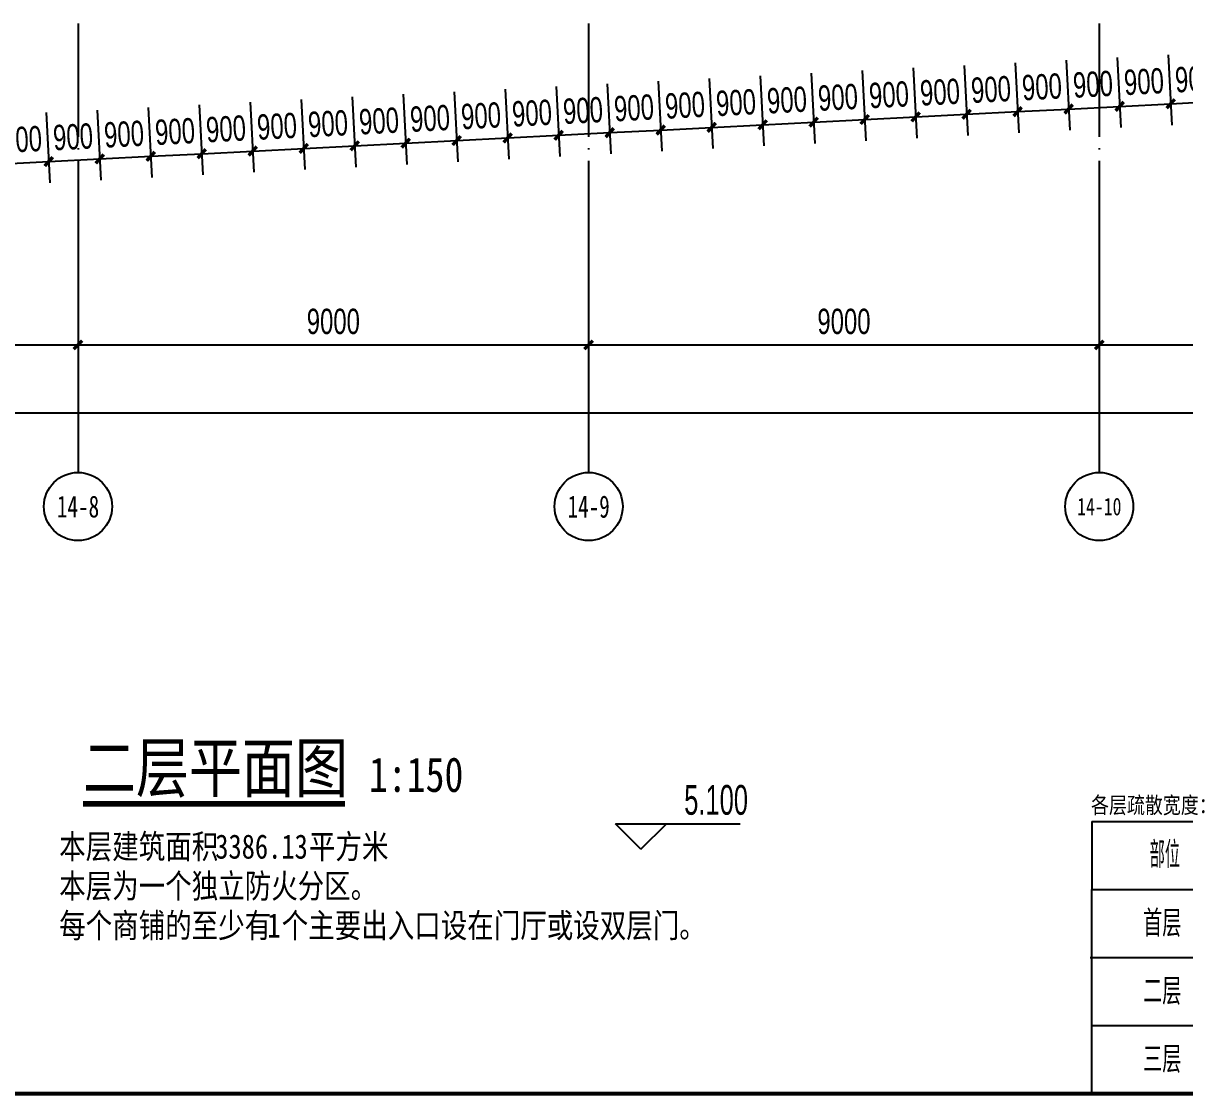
# Model space of a CAD drawing. Extents: x -409435 to 356702, y -107829 to 330904.
# Drawn here: x 58435 to 78907, y 65063 to 83978 of the extents above; entities that cross this region are included whole.
import ezdxf
from ezdxf.enums import TextEntityAlignment as Align
from ezdxf.xclip import XClip

# ---------------------------------------------------------------- set-up
doc = ezdxf.new("R2010")
doc.units = 0
doc.header["$LTSCALE"] = 1000
doc.header["$MEASUREMENT"] = 0
doc.header["$XCLIPFRAME"] = 0
doc.linetypes.add('104-14# 核心筒$0$DOTE', pattern=[2.42, 2, -0.2, 0.02, -0.2])
for name, color, linetype in [('01-标注_尺寸', 124, 'Continuous'), ('03-表格_185', 185, 'Continuous'), ('03-表格_紫', 197, 'Continuous'), ('03-表格_黄', 2, 'Continuous'), ('104-14# 核心筒$0$01-标注_轴线坐标', 132, 'Continuous'), ('104-14# 核心筒$0$A_AXIS-轴线', 36, '104-14# 核心筒$0$DOTE'), ('104-14# 核心筒$0$AXIS_TEXT', 7, 'Continuous'), ('A-0-图名图例', 2, 'Continuous'), ('AXIS_TEXT', 7, 'Continuous'), ('X-104 14#平面$0$01-标注_标高', 200, 'Continuous'), ('X-104 14#平面$0$02-TEXT_标注', 130, 'Continuous'), ('X-104 14#平面$0$DIM_SYMB', 3, 'Continuous'), ('建-标注-文本', 254, 'Continuous')]:
    doc.layers.add(name, color=color, linetype=linetype)
doc.styles.add('104-14# 核心筒$0$_TCH_AXIS', font='STXIHEI_0.TTF', dxfattribs={"width": 0.8})
doc.styles.add('104-14# 核心筒$0$_TCH_DIM_T3', font='ros.shx', dxfattribs={"width": 0.705882, "bigfont": 'jd.shx'})
doc.styles.add('_TCH_DIM_T3', font='ros.shx', dxfattribs={"width": 0.705882, "bigfont": 'jd.shx'})
doc.styles.add('COMPLEX', font='COMPLEX')
doc.styles.add('HT_HWXH', font='STXIHEI_0.TTF', dxfattribs={"width": 0.8})
doc.styles.get("Standard").update_dxf_attribs({"font": 'GBENOR', "bigfont": 'GBCBIG'})
doc.styles.add('X-104 14#平面$0$_TCH_DIM', font='ros.shx', dxfattribs={"width": 0.8, "bigfont": 'jd.shx'})
doc.styles.add('X-104 14#平面$0$Standard', font='STXIHEI_0.TTF', dxfattribs={"width": 0.8})
doc.dimstyles.new('104-14# 核心筒$0$_TCH_ARCH&&150', dxfattribs={"dimtxt": 446.25, "dimasz": 150, "dimexe": 375, "dimexo": 450, "dimgap": 189.375, "dimtad": 1, "dimdec": 0, "dimzin": 0, "dimdsep": 46, "dimtxsty": '104-14# 核心筒$0$_TCH_DIM_T3', "dimblk": '104-14# 核心筒$0$_ArchTick', "dimcen": 0.09, "dimclrt": 7, "dimazin": 2, "dimtfac": 1, "dimtdec": 0, "dimtix": 1, "dimtmove": 2, "dimatfit": 3, "dimfxl": 0, "dimtolj": 1, "dimtzin": 0, "dimarcsym": 0})
doc.dimstyles.new('_TCH_ARCH&&150', dxfattribs={"dimtxt": 446.25, "dimasz": 150, "dimexe": 375, "dimexo": 450, "dimgap": 189.375, "dimtad": 1, "dimdec": 0, "dimzin": 0, "dimdsep": 46, "dimtxsty": '_TCH_DIM_T3', "dimblk": 'ARCHTICK', "dimcen": 0.09, "dimclrt": 7, "dimazin": 2, "dimtfac": 1, "dimtdec": 0, "dimtix": 1, "dimtmove": 2, "dimatfit": 3, "dimfxl": 0, "dimtolj": 1, "dimtzin": 0, "dimarcsym": 0})

# ---------------------------------------------------------------- blocks, each defined once
blk = doc.blocks.new('图框-A1+1-4')
at = {"const_width": 0.5}
blk.add_lwpolyline([(976, 584), (25, 584), (25, 10), (976, 10)], close=True, dxfattribs=at)
blk = doc.blocks.new('104-14# 核心筒$0$_ArchTick')
at = {"color": 0, "linetype": 'ByBlock', "const_width": 0.4}
blk.add_lwpolyline([(-0.5, -0.5), (0.5, 0.5)], dxfattribs=at)
blk = doc.blocks.new('*D2705')
at = {"layer": '104-14# 核心筒$0$01-标注_轴线坐标', "color": 0, "lineweight": -2, "transparency": 16777216}
for p, q in [((-6010, 80105), (-6010, 76730)), ((120742, 80105), (120742, 76730)), ((-6010, 77105), (120742, 77105))]:
    blk.add_line(p, q, dxfattribs=at)
at = {"layer": 'Defpoints', "color": 0, "transparency": 16777216}
for p in [(-6010, 80555), (120742, 80555), (120742, 77105)]:
    blk.add_point(p, dxfattribs=at)
at = {"layer": '104-14# 核心筒$0$01-标注_轴线坐标', "color": 0, "lineweight": -2, "transparency": 16777216, "xscale": 150, "yscale": 150, "zscale": 150, "rotation": 180}
blk.add_blockref('104-14# 核心筒$0$_ArchTick', (-6010, 77105), dxfattribs=at)
at = {"layer": '104-14# 核心筒$0$01-标注_轴线坐标', "color": 0, "lineweight": -2, "transparency": 16777216, "xscale": 150, "yscale": 150, "zscale": 150}
blk.add_blockref('104-14# 核心筒$0$_ArchTick', (120742, 77105), dxfattribs=at)
at = {"layer": '104-14# 核心筒$0$01-标注_轴线坐标', "color": 7, "transparency": 16777216, "insert": (57366, 77517), "char_height": 446.2, "attachment_point": 5, "style": '104-14# 核心筒$0$_TCH_DIM_T3'}
blk.add_mtext('\\A1;126752', dxfattribs=at)
blk = doc.blocks.new('*D2713')
at = {"layer": '104-14# 核心筒$0$01-标注_轴线坐标', "color": 0, "lineweight": -2, "transparency": 16777216}
for p, q in [((50400, 80105), (50400, 77930)), ((59400, 80105), (59400, 77930)), ((50400, 78305), (59400, 78305))]:
    blk.add_line(p, q, dxfattribs=at)
at = {"layer": 'Defpoints', "color": 0, "transparency": 16777216}
for p in [(50400, 80555), (59400, 80555), (59400, 78305)]:
    blk.add_point(p, dxfattribs=at)
at = {"layer": '104-14# 核心筒$0$01-标注_轴线坐标', "color": 0, "lineweight": -2, "transparency": 16777216, "xscale": 150, "yscale": 150, "zscale": 150, "rotation": 180}
blk.add_blockref('104-14# 核心筒$0$_ArchTick', (50400, 78305), dxfattribs=at)
at = {"layer": '104-14# 核心筒$0$01-标注_轴线坐标', "color": 0, "lineweight": -2, "transparency": 16777216, "xscale": 150, "yscale": 150, "zscale": 150}
blk.add_blockref('104-14# 核心筒$0$_ArchTick', (59400, 78305), dxfattribs=at)
at = {"layer": '104-14# 核心筒$0$01-标注_轴线坐标', "color": 7, "transparency": 16777216, "insert": (54900, 78717), "char_height": 446.2, "attachment_point": 5, "style": '104-14# 核心筒$0$_TCH_DIM_T3'}
blk.add_mtext('\\A1;9000', dxfattribs=at)
blk = doc.blocks.new('*D2714')
at = {"layer": '104-14# 核心筒$0$01-标注_轴线坐标', "color": 0, "lineweight": -2, "transparency": 16777216}
for p, q in [((59400, 80105), (59400, 77930)), ((68400, 80105), (68400, 77930)), ((59400, 78305), (68400, 78305))]:
    blk.add_line(p, q, dxfattribs=at)
at = {"layer": 'Defpoints', "color": 0, "transparency": 16777216}
for p in [(59400, 80555), (68400, 80555), (68400, 78305)]:
    blk.add_point(p, dxfattribs=at)
at = {"layer": '104-14# 核心筒$0$01-标注_轴线坐标', "color": 0, "lineweight": -2, "transparency": 16777216, "xscale": 150, "yscale": 150, "zscale": 150, "rotation": 180}
blk.add_blockref('104-14# 核心筒$0$_ArchTick', (59400, 78305), dxfattribs=at)
at = {"layer": '104-14# 核心筒$0$01-标注_轴线坐标', "color": 0, "lineweight": -2, "transparency": 16777216, "xscale": 150, "yscale": 150, "zscale": 150}
blk.add_blockref('104-14# 核心筒$0$_ArchTick', (68400, 78305), dxfattribs=at)
at = {"layer": '104-14# 核心筒$0$01-标注_轴线坐标', "color": 7, "transparency": 16777216, "insert": (63900, 78717), "char_height": 446.2, "attachment_point": 5, "style": '104-14# 核心筒$0$_TCH_DIM_T3'}
blk.add_mtext('\\A1;9000', dxfattribs=at)
blk = doc.blocks.new('*D2715')
at = {"layer": '104-14# 核心筒$0$01-标注_轴线坐标', "color": 0, "lineweight": -2, "transparency": 16777216}
for p, q in [((68400, 80105), (68400, 77930)), ((77400, 80105), (77400, 77930)), ((68400, 78305), (77400, 78305))]:
    blk.add_line(p, q, dxfattribs=at)
at = {"layer": 'Defpoints', "color": 0, "transparency": 16777216}
for p in [(68400, 80555), (77400, 80555), (77400, 78305)]:
    blk.add_point(p, dxfattribs=at)
at = {"layer": '104-14# 核心筒$0$01-标注_轴线坐标', "color": 0, "lineweight": -2, "transparency": 16777216, "xscale": 150, "yscale": 150, "zscale": 150, "rotation": 180}
blk.add_blockref('104-14# 核心筒$0$_ArchTick', (68400, 78305), dxfattribs=at)
at = {"layer": '104-14# 核心筒$0$01-标注_轴线坐标', "color": 0, "lineweight": -2, "transparency": 16777216, "xscale": 150, "yscale": 150, "zscale": 150}
blk.add_blockref('104-14# 核心筒$0$_ArchTick', (77400, 78305), dxfattribs=at)
at = {"layer": '104-14# 核心筒$0$01-标注_轴线坐标', "color": 7, "transparency": 16777216, "insert": (72900, 78717), "char_height": 446.2, "attachment_point": 5, "style": '104-14# 核心筒$0$_TCH_DIM_T3'}
blk.add_mtext('\\A1;9000', dxfattribs=at)
blk = doc.blocks.new('*D2716')
at = {"layer": '104-14# 核心筒$0$01-标注_轴线坐标', "color": 0, "lineweight": -2, "transparency": 16777216}
for p, q in [((77400, 80105), (77400, 77930)), ((86400, 80105), (86400, 77930)), ((77400, 78305), (86400, 78305))]:
    blk.add_line(p, q, dxfattribs=at)
at = {"layer": 'Defpoints', "color": 0, "transparency": 16777216}
for p in [(77400, 80555), (86400, 80555), (86400, 78305)]:
    blk.add_point(p, dxfattribs=at)
at = {"layer": '104-14# 核心筒$0$01-标注_轴线坐标', "color": 0, "lineweight": -2, "transparency": 16777216, "xscale": 150, "yscale": 150, "zscale": 150, "rotation": 180}
blk.add_blockref('104-14# 核心筒$0$_ArchTick', (77400, 78305), dxfattribs=at)
at = {"layer": '104-14# 核心筒$0$01-标注_轴线坐标', "color": 0, "lineweight": -2, "transparency": 16777216, "xscale": 150, "yscale": 150, "zscale": 150}
blk.add_blockref('104-14# 核心筒$0$_ArchTick', (86400, 78305), dxfattribs=at)
at = {"layer": '104-14# 核心筒$0$01-标注_轴线坐标', "color": 7, "transparency": 16777216, "insert": (81900, 78717), "char_height": 446.2, "attachment_point": 5, "style": '104-14# 核心筒$0$_TCH_DIM_T3'}
blk.add_mtext('\\A1;9000', dxfattribs=at)
blk = doc.blocks.new('_AXISO')
blk.add_circle((0, 0), 0.5)
at = {"layer": 'AXIS_TEXT', "style": 'COMPLEX', "width": 1.041667}
blk.add_attdef('A', text='', height=0.56, dxfattribs=at).set_placement((-0.25, -0.28), (0.25, -0.28), align=Align.FIT)
blk = doc.blocks.new('cccc')
at = {"layer": '03-表格_紫'}
for p, q in [((-25600, 0), (-25600, 3599)), ((-23100, 3599), (-23100, 1)), ((-19100, 3599), (-19100, 0)), ((-15600, 3599), (-15600, 1)), ((-11600, 3599), (-11600, 0)), ((-7600, 3599), (-7600, 0)), ((0, 0), (0, 3599)), ((-25624, 2400), (-7600, 2400)), ((-25613, 1200), (-7600, 1200)), ((-25600, 0), (0, 0))]:
    blk.add_line(p, q, dxfattribs=at)
at = {"layer": '03-表格_黄'}
for p, q in [((-25600, 4800), (0, 4800)), ((-25600, 4800), (-25600, 3600)), ((-23100, 3599), (-23100, 4800)), ((-19100, 3599), (-19100, 4800)), ((-15600, 3599), (-15600, 4800)), ((-11600, 3599), (-11600, 4800)), ((-7600, 3599), (-7600, 4800)), ((0, 4800), (0, 3599)), ((-25600, 3599), (0, 3599))]:
    blk.add_line(p, q, dxfattribs=at)
at = {"layer": '03-表格_185', "color": 7, "char_height": 467.4, "width": 5487.3, "attachment_point": 5}
for s, insert in [('首层', (-24357, 2999)), ('二层', (-24357, 1801)), ('三层', (-24357, 601))]:
    blk.add_mtext(s, dxfattribs=dict(at, insert=insert))
at = {"layer": '03-表格_185', "color": 30}
for s, insert, char_height, width, attachment_point in [('3801', (-20985, 2999), 467.4, 4378.52, 5), ('1901', (-17633, 2999), 467.4, 4378.52, 5), ('14.26', (-13566, 2999), 467.4, 4378.52, 5), ('34.2', (-9805, 2999), 467.4, 4378.52, 5), ('商业按0.5人/{\\fSTXihei|b0|i0|c129|p2;㎡}(建筑面积)核算疏散人数，疏散宽度按0.75m/百人确定。', (-7339, 1800), 467.36, 7379.08, 4), ('3386', (-20985, 1800), 467.4, 4378.52, 5), ('1693', (-17633, 1799), 467.4, 4378.52, 5), ('12.71', (-13566, 1799), 467.4, 4378.52, 5), ('13.6', (-9805, 1799), 467.4, 4378.52, 5), ('2401', (-20985, 600), 467.4, 4378.52, 5), ('1201', (-17633, 599), 467.4, 4378.52, 5), ('9.01', (-13566, 599), 467.4, 4378.52, 5), ('9.70', (-9805, 599), 467.4, 4378.52, 5)]:
    blk.add_mtext(s, dxfattribs=dict(at, insert=insert, char_height=char_height, width=width, attachment_point=attachment_point))
at = {"layer": '03-表格_黄', "width": 0.8}
for s, height, p in [('部位', 467.4, (-24310, 3981)), ('营业厅面积(m )', 467.4, (-20995, 3981)), ('2', 320, (-19807, 4141)), ('疏散人数(个)', 467.4, (-17357, 3981)), ('所需疏散宽度(m)', 467.4, (-13582, 3982)), (' 设计疏散宽度(m)', 467.4, (-9650, 3982)), ('备注', 467.4, (-4307, 3981))]:
    blk.add_text(s, height=height, dxfattribs=at).set_placement(p, align=Align.CENTER)
at = {"layer": 'A-0-图名图例', "style": 'HT_HWXH', "width": 0.8}
blk.add_text('各层疏散宽度：', height=290.1, dxfattribs=at).set_placement((-25612, 4944))
blk = doc.blocks.new('_ArchTick')
at = {"color": 0, "linetype": 'ByBlock', "const_width": 0.4}
blk.add_lwpolyline([(-0.5, -0.5), (0.5, 0.5)], dxfattribs=at)
blk = doc.blocks.new('*D659')
at = {"layer": '01-标注_尺寸', "color": 0, "lineweight": -2, "transparency": 16777216}
for p, q in [((57941, 82354), (58004, 81117)), ((58839, 82401), (58903, 81164)), ((57985, 81492), (58884, 81538))]:
    blk.add_line(p, q, dxfattribs=at)
at = {"layer": 'Defpoints', "color": 0, "transparency": 16777216}
for p in [(57917, 82804), (58816, 82850), (58884, 81538)]:
    blk.add_point(p, dxfattribs=at)
at = {"layer": '01-标注_尺寸', "color": 0, "lineweight": -2, "transparency": 16777216, "xscale": 150, "yscale": 150, "zscale": 150}
for p, rotation in [((57985, 81492), 182.9518973650846), ((58884, 81538), 2.95189736508464)]:
    blk.add_blockref('_ArchTick', p, dxfattribs=dict(at, rotation=rotation))
at = {"layer": '01-标注_尺寸', "color": 7, "transparency": 16777216, "insert": (58413, 81927), "char_height": 446.2, "attachment_point": 5, "rotation": 2.9519, "style": '_TCH_DIM_T3'}
blk.add_mtext('\\A1;900', dxfattribs=at)
blk = doc.blocks.new('*D660')
at = {"layer": '01-标注_尺寸', "color": 0, "lineweight": -2, "transparency": 16777216}
for p, q in [((58839, 82401), (58903, 81164)), ((59738, 82447), (59802, 81210)), ((58884, 81538), (59783, 81585))]:
    blk.add_line(p, q, dxfattribs=at)
at = {"layer": 'Defpoints', "color": 0, "transparency": 16777216}
for p in [(58816, 82850), (59715, 82896), (59783, 81585)]:
    blk.add_point(p, dxfattribs=at)
at = {"layer": '01-标注_尺寸', "color": 0, "lineweight": -2, "transparency": 16777216, "xscale": 150, "yscale": 150, "zscale": 150}
for p, rotation in [((59783, 81585), 2.951897365084017), ((58884, 81538), 182.951897365084)]:
    blk.add_blockref('_ArchTick', p, dxfattribs=dict(at, rotation=rotation))
at = {"layer": '01-标注_尺寸', "color": 7, "transparency": 16777216, "insert": (59312, 81973), "char_height": 446.2, "attachment_point": 5, "rotation": 2.9519, "style": '_TCH_DIM_T3'}
blk.add_mtext('\\A1;900', dxfattribs=at)
blk = doc.blocks.new('*D661')
at = {"layer": '01-标注_尺寸', "color": 0, "lineweight": -2, "transparency": 16777216}
for p, q in [((59738, 82447), (59802, 81210)), ((60637, 82493), (60701, 81257)), ((59783, 81585), (60682, 81631))]:
    blk.add_line(p, q, dxfattribs=at)
at = {"layer": 'Defpoints', "color": 0, "transparency": 16777216}
for p in [(60614, 82943), (59715, 82896), (60682, 81631)]:
    blk.add_point(p, dxfattribs=at)
at = {"layer": '01-标注_尺寸', "color": 0, "lineweight": -2, "transparency": 16777216, "xscale": 150, "yscale": 150, "zscale": 150}
for p, rotation in [((59783, 81585), 182.9518973650842), ((60682, 81631), 2.951897365084182)]:
    blk.add_blockref('_ArchTick', p, dxfattribs=dict(at, rotation=rotation))
at = {"layer": '01-标注_尺寸', "color": 7, "transparency": 16777216, "insert": (60211, 82020), "char_height": 446.2, "attachment_point": 5, "rotation": 2.9519, "style": '_TCH_DIM_T3'}
blk.add_mtext('\\A1;900', dxfattribs=at)
blk = doc.blocks.new('*D662')
at = {"layer": '01-标注_尺寸', "color": 0, "lineweight": -2, "transparency": 16777216}
for p, q in [((61536, 82540), (61600, 81303)), ((60637, 82493), (60701, 81257)), ((60682, 81631), (61580, 81677))]:
    blk.add_line(p, q, dxfattribs=at)
at = {"layer": 'Defpoints', "color": 0, "transparency": 16777216}
for p in [(60614, 82943), (61513, 82989), (61580, 81677)]:
    blk.add_point(p, dxfattribs=at)
at = {"layer": '01-标注_尺寸', "color": 0, "lineweight": -2, "transparency": 16777216, "xscale": 150, "yscale": 150, "zscale": 150}
for p, rotation in [((60682, 81631), 182.9518973650844), ((61580, 81677), 2.95189736508436)]:
    blk.add_blockref('_ArchTick', p, dxfattribs=dict(at, rotation=rotation))
at = {"layer": '01-标注_尺寸', "color": 7, "transparency": 16777216, "insert": (61110, 82066), "char_height": 446.2, "attachment_point": 5, "rotation": 2.9519, "style": '_TCH_DIM_T3'}
blk.add_mtext('\\A1;900', dxfattribs=at)
blk = doc.blocks.new('*D663')
at = {"layer": '01-标注_尺寸', "color": 0, "lineweight": -2, "transparency": 16777216}
for p, q in [((61536, 82540), (61600, 81303)), ((62435, 82586), (62498, 81349)), ((61580, 81677), (62479, 81724))]:
    blk.add_line(p, q, dxfattribs=at)
at = {"layer": 'Defpoints', "color": 0, "transparency": 16777216}
for p in [(61513, 82989), (62411, 83035), (62479, 81724)]:
    blk.add_point(p, dxfattribs=at)
at = {"layer": '01-标注_尺寸', "color": 0, "lineweight": -2, "transparency": 16777216, "xscale": 150, "yscale": 150, "zscale": 150}
for p, rotation in [((61580, 81677), 182.9518973650845), ((62479, 81724), 2.951897365084564)]:
    blk.add_blockref('_ArchTick', p, dxfattribs=dict(at, rotation=rotation))
at = {"layer": '01-标注_尺寸', "color": 7, "transparency": 16777216, "insert": (62008, 82113), "char_height": 446.2, "attachment_point": 5, "rotation": 2.9519, "style": '_TCH_DIM_T3'}
blk.add_mtext('\\A1;900', dxfattribs=at)
blk = doc.blocks.new('*D664')
at = {"layer": '01-标注_尺寸', "color": 0, "lineweight": -2, "transparency": 16777216}
for p, q in [((62435, 82586), (62498, 81349)), ((63333, 82632), (63397, 81396)), ((62479, 81724), (63378, 81770))]:
    blk.add_line(p, q, dxfattribs=at)
at = {"layer": 'Defpoints', "color": 0, "transparency": 16777216}
for p in [(62411, 83035), (63310, 83082), (63378, 81770)]:
    blk.add_point(p, dxfattribs=at)
at = {"layer": '01-标注_尺寸', "color": 0, "lineweight": -2, "transparency": 16777216, "xscale": 150, "yscale": 150, "zscale": 150}
for p, rotation in [((62479, 81724), 182.9518973650842), ((63378, 81770), 2.951897365084182)]:
    blk.add_blockref('_ArchTick', p, dxfattribs=dict(at, rotation=rotation))
at = {"layer": '01-标注_尺寸', "color": 7, "transparency": 16777216, "insert": (62907, 82159), "char_height": 446.2, "attachment_point": 5, "rotation": 2.9519, "style": '_TCH_DIM_T3'}
blk.add_mtext('\\A1;900', dxfattribs=at)
blk = doc.blocks.new('*D665')
at = {"layer": '01-标注_尺寸', "color": 0, "lineweight": -2, "transparency": 16777216}
for p, q in [((63333, 82632), (63397, 81396)), ((64232, 82679), (64296, 81442)), ((63378, 81770), (64277, 81816))]:
    blk.add_line(p, q, dxfattribs=at)
at = {"layer": 'Defpoints', "color": 0, "transparency": 16777216}
for p in [(64209, 83128), (63310, 83082), (64277, 81816)]:
    blk.add_point(p, dxfattribs=at)
at = {"layer": '01-标注_尺寸', "color": 0, "lineweight": -2, "transparency": 16777216, "xscale": 150, "yscale": 150, "zscale": 150}
for p, rotation in [((64277, 81816), 2.951897365083966), ((63378, 81770), 182.951897365084)]:
    blk.add_blockref('_ArchTick', p, dxfattribs=dict(at, rotation=rotation))
at = {"layer": '01-标注_尺寸', "color": 7, "transparency": 16777216, "insert": (63806, 82205), "char_height": 446.2, "attachment_point": 5, "rotation": 2.9519, "style": '_TCH_DIM_T3'}
blk.add_mtext('\\A1;900', dxfattribs=at)
blk = doc.blocks.new('*D666')
at = {"layer": '01-标注_尺寸', "color": 0, "lineweight": -2, "transparency": 16777216}
for p, q in [((65131, 82725), (65195, 81488)), ((64232, 82679), (64296, 81442)), ((64277, 81816), (65176, 81863))]:
    blk.add_line(p, q, dxfattribs=at)
at = {"layer": 'Defpoints', "color": 0, "transparency": 16777216}
for p in [(64209, 83128), (65108, 83175), (65176, 81863)]:
    blk.add_point(p, dxfattribs=at)
at = {"layer": '01-标注_尺寸', "color": 0, "lineweight": -2, "transparency": 16777216, "xscale": 150, "yscale": 150, "zscale": 150}
for p, rotation in [((64277, 81816), 182.9518973650844), ((65176, 81863), 2.951897365084373)]:
    blk.add_blockref('_ArchTick', p, dxfattribs=dict(at, rotation=rotation))
at = {"layer": '01-标注_尺寸', "color": 7, "transparency": 16777216, "insert": (64705, 82252), "char_height": 446.2, "attachment_point": 5, "rotation": 2.9519, "style": '_TCH_DIM_T3'}
blk.add_mtext('\\A1;900', dxfattribs=at)
blk = doc.blocks.new('*D667')
at = {"layer": '01-标注_尺寸', "color": 0, "lineweight": -2, "transparency": 16777216}
for p, q in [((65131, 82725), (65195, 81488)), ((66030, 82771), (66094, 81535)), ((65176, 81863), (66074, 81909))]:
    blk.add_line(p, q, dxfattribs=at)
at = {"layer": 'Defpoints', "color": 0, "transparency": 16777216}
for p in [(65108, 83175), (66007, 83221), (66074, 81909)]:
    blk.add_point(p, dxfattribs=at)
at = {"layer": '01-标注_尺寸', "color": 0, "lineweight": -2, "transparency": 16777216, "xscale": 150, "yscale": 150, "zscale": 150}
for p, rotation in [((65176, 81863), 182.9518973650848), ((66074, 81909), 2.951897365084831)]:
    blk.add_blockref('_ArchTick', p, dxfattribs=dict(at, rotation=rotation))
at = {"layer": '01-标注_尺寸', "color": 7, "transparency": 16777216, "insert": (65604, 82298), "char_height": 446.2, "attachment_point": 5, "rotation": 2.9519, "style": '_TCH_DIM_T3'}
blk.add_mtext('\\A1;900', dxfattribs=at)
blk = doc.blocks.new('*D668')
at = {"layer": '01-标注_尺寸', "color": 0, "lineweight": -2, "transparency": 16777216}
for p, q in [((66030, 82771), (66094, 81535)), ((66929, 82818), (66992, 81581)), ((66074, 81909), (66973, 81955))]:
    blk.add_line(p, q, dxfattribs=at)
at = {"layer": 'Defpoints', "color": 0, "transparency": 16777216}
for p in [(66007, 83221), (66906, 83267), (66973, 81955)]:
    blk.add_point(p, dxfattribs=at)
at = {"layer": '01-标注_尺寸', "color": 0, "lineweight": -2, "transparency": 16777216, "xscale": 150, "yscale": 150, "zscale": 150}
for p, rotation in [((66074, 81909), 182.9518973650836), ((66973, 81955), 2.951897365083647)]:
    blk.add_blockref('_ArchTick', p, dxfattribs=dict(at, rotation=rotation))
at = {"layer": '01-标注_尺寸', "color": 7, "transparency": 16777216, "insert": (66503, 82344), "char_height": 446.2, "attachment_point": 5, "rotation": 2.9519, "style": '_TCH_DIM_T3'}
blk.add_mtext('\\A1;900', dxfattribs=at)
blk = doc.blocks.new('*D669')
at = {"layer": '01-标注_尺寸', "color": 0, "lineweight": -2, "transparency": 16777216}
for p, q in [((66929, 82818), (66992, 81581)), ((67828, 82864), (67891, 81627)), ((66973, 81955), (67872, 82002))]:
    blk.add_line(p, q, dxfattribs=at)
at = {"layer": 'Defpoints', "color": 0, "transparency": 16777216}
for p in [(66906, 83267), (67804, 83314), (67872, 82002)]:
    blk.add_point(p, dxfattribs=at)
at = {"layer": '01-标注_尺寸', "color": 0, "lineweight": -2, "transparency": 16777216, "xscale": 150, "yscale": 150, "zscale": 150}
for p, rotation in [((67872, 82002), 2.951897365084678), ((66973, 81955), 182.9518973650847)]:
    blk.add_blockref('_ArchTick', p, dxfattribs=dict(at, rotation=rotation))
at = {"layer": '01-标注_尺寸', "color": 7, "transparency": 16777216, "insert": (67401, 82391), "char_height": 446.2, "attachment_point": 5, "rotation": 2.9519, "style": '_TCH_DIM_T3'}
blk.add_mtext('\\A1;900', dxfattribs=at)
blk = doc.blocks.new('*D670')
at = {"layer": '01-标注_尺寸', "color": 0, "lineweight": -2, "transparency": 16777216}
for p, q in [((67828, 82864), (67891, 81627)), ((68726, 82911), (68790, 81674)), ((67872, 82002), (68771, 82048))]:
    blk.add_line(p, q, dxfattribs=at)
at = {"layer": 'Defpoints', "color": 0, "transparency": 16777216}
for p in [(68703, 83360), (67804, 83314), (68771, 82048)]:
    blk.add_point(p, dxfattribs=at)
at = {"layer": '01-标注_尺寸', "color": 0, "lineweight": -2, "transparency": 16777216, "xscale": 150, "yscale": 150, "zscale": 150}
for p, rotation in [((67872, 82002), 182.9518973650842), ((68771, 82048), 2.951897365084284)]:
    blk.add_blockref('_ArchTick', p, dxfattribs=dict(at, rotation=rotation))
at = {"layer": '01-标注_尺寸', "color": 7, "transparency": 16777216, "insert": (68300, 82437), "char_height": 446.2, "attachment_point": 5, "rotation": 2.9519, "style": '_TCH_DIM_T3'}
blk.add_mtext('\\A1;900', dxfattribs=at)
blk = doc.blocks.new('*D671')
at = {"layer": '01-标注_尺寸', "color": 0, "lineweight": -2, "transparency": 16777216}
for p, q in [((69625, 82957), (69689, 81720)), ((68726, 82911), (68790, 81674)), ((68771, 82048), (69670, 82095))]:
    blk.add_line(p, q, dxfattribs=at)
at = {"layer": 'Defpoints', "color": 0, "transparency": 16777216}
for p in [(68703, 83360), (69602, 83406), (69670, 82095)]:
    blk.add_point(p, dxfattribs=at)
at = {"layer": '01-标注_尺寸', "color": 0, "lineweight": -2, "transparency": 16777216, "xscale": 150, "yscale": 150, "zscale": 150}
for p, rotation in [((68771, 82048), 182.9518973650842), ((69670, 82095), 2.951897365084284)]:
    blk.add_blockref('_ArchTick', p, dxfattribs=dict(at, rotation=rotation))
at = {"layer": '01-标注_尺寸', "color": 7, "transparency": 16777216, "insert": (69199, 82483), "char_height": 446.2, "attachment_point": 5, "rotation": 2.9519, "style": '_TCH_DIM_T3'}
blk.add_mtext('\\A1;900', dxfattribs=at)
blk = doc.blocks.new('*D672')
at = {"layer": '01-标注_尺寸', "color": 0, "lineweight": -2, "transparency": 16777216}
for p, q in [((69625, 82957), (69689, 81720)), ((70524, 83003), (70588, 81766)), ((69670, 82095), (70568, 82141))]:
    blk.add_line(p, q, dxfattribs=at)
at = {"layer": 'Defpoints', "color": 0, "transparency": 16777216}
for p in [(69602, 83406), (70501, 83453), (70568, 82141)]:
    blk.add_point(p, dxfattribs=at)
at = {"layer": '01-标注_尺寸', "color": 0, "lineweight": -2, "transparency": 16777216, "xscale": 150, "yscale": 150, "zscale": 150}
for p, rotation in [((69670, 82095), 182.9518973650849), ((70568, 82141), 2.951897365084869)]:
    blk.add_blockref('_ArchTick', p, dxfattribs=dict(at, rotation=rotation))
at = {"layer": '01-标注_尺寸', "color": 7, "transparency": 16777216, "insert": (70098, 82530), "char_height": 446.2, "attachment_point": 5, "rotation": 2.9519, "style": '_TCH_DIM_T3'}
blk.add_mtext('\\A1;900', dxfattribs=at)
blk = doc.blocks.new('*D673')
at = {"layer": '01-标注_尺寸', "color": 0, "lineweight": -2, "transparency": 16777216}
for p, q in [((70524, 83003), (70588, 81766)), ((71423, 83050), (71487, 81813)), ((70568, 82141), (71467, 82187))]:
    blk.add_line(p, q, dxfattribs=at)
at = {"layer": 'Defpoints', "color": 0, "transparency": 16777216}
for p in [(70501, 83453), (71400, 83499), (71467, 82187)]:
    blk.add_point(p, dxfattribs=at)
at = {"layer": '01-标注_尺寸', "color": 0, "lineweight": -2, "transparency": 16777216, "xscale": 150, "yscale": 150, "zscale": 150}
for p, rotation in [((70568, 82141), 182.9518973650841), ((71467, 82187), 2.951897365084157)]:
    blk.add_blockref('_ArchTick', p, dxfattribs=dict(at, rotation=rotation))
at = {"layer": '01-标注_尺寸', "color": 7, "transparency": 16777216, "insert": (70997, 82576), "char_height": 446.2, "attachment_point": 5, "rotation": 2.9519, "style": '_TCH_DIM_T3'}
blk.add_mtext('\\A1;900', dxfattribs=at)
blk = doc.blocks.new('*D674')
at = {"layer": '01-标注_尺寸', "color": 0, "lineweight": -2, "transparency": 16777216}
for p, q in [((71423, 83050), (71487, 81813)), ((72322, 83096), (72385, 81859)), ((71467, 82187), (72366, 82234))]:
    blk.add_line(p, q, dxfattribs=at)
at = {"layer": 'Defpoints', "color": 0, "transparency": 16777216}
for p in [(72298, 83545), (71400, 83499), (72366, 82234)]:
    blk.add_point(p, dxfattribs=at)
at = {"layer": '01-标注_尺寸', "color": 0, "lineweight": -2, "transparency": 16777216, "xscale": 150, "yscale": 150, "zscale": 150}
for p, rotation in [((72366, 82234), 2.9518973650838), ((71467, 82187), 182.9518973650838)]:
    blk.add_blockref('_ArchTick', p, dxfattribs=dict(at, rotation=rotation))
at = {"layer": '01-标注_尺寸', "color": 7, "transparency": 16777216, "insert": (71895, 82622), "char_height": 446.2, "attachment_point": 5, "rotation": 2.9519, "style": '_TCH_DIM_T3'}
blk.add_mtext('\\A1;900', dxfattribs=at)
blk = doc.blocks.new('*D675')
at = {"layer": '01-标注_尺寸', "color": 0, "lineweight": -2, "transparency": 16777216}
for p, q in [((73220, 83142), (73284, 81905)), ((72322, 83096), (72385, 81859)), ((72366, 82234), (73265, 82280))]:
    blk.add_line(p, q, dxfattribs=at)
at = {"layer": 'Defpoints', "color": 0, "transparency": 16777216}
for p in [(72298, 83545), (73197, 83592), (73265, 82280)]:
    blk.add_point(p, dxfattribs=at)
at = {"layer": '01-标注_尺寸', "color": 0, "lineweight": -2, "transparency": 16777216, "xscale": 150, "yscale": 150, "zscale": 150}
for p, rotation in [((72366, 82234), 182.9518973650845), ((73265, 82280), 2.951897365084514)]:
    blk.add_blockref('_ArchTick', p, dxfattribs=dict(at, rotation=rotation))
at = {"layer": '01-标注_尺寸', "color": 7, "transparency": 16777216, "insert": (72794, 82669), "char_height": 446.2, "attachment_point": 5, "rotation": 2.9519, "style": '_TCH_DIM_T3'}
blk.add_mtext('\\A1;900', dxfattribs=at)
blk = doc.blocks.new('*D676')
at = {"layer": '01-标注_尺寸', "color": 0, "lineweight": -2, "transparency": 16777216}
for p, q in [((73220, 83142), (73284, 81905)), ((74119, 83189), (74183, 81952)), ((73265, 82280), (74164, 82326))]:
    blk.add_line(p, q, dxfattribs=at)
at = {"layer": 'Defpoints', "color": 0, "transparency": 16777216}
for p in [(73197, 83592), (74096, 83638), (74164, 82326)]:
    blk.add_point(p, dxfattribs=at)
at = {"layer": '01-标注_尺寸', "color": 0, "lineweight": -2, "transparency": 16777216, "xscale": 150, "yscale": 150, "zscale": 150}
for p, rotation in [((73265, 82280), 182.9518973650839), ((74164, 82326), 2.951897365083902)]:
    blk.add_blockref('_ArchTick', p, dxfattribs=dict(at, rotation=rotation))
at = {"layer": '01-标注_尺寸', "color": 7, "transparency": 16777216, "insert": (73693, 82715), "char_height": 446.2, "attachment_point": 5, "rotation": 2.9519, "style": '_TCH_DIM_T3'}
blk.add_mtext('\\A1;900', dxfattribs=at)
blk = doc.blocks.new('*D677')
at = {"layer": '01-标注_尺寸', "color": 0, "lineweight": -2, "transparency": 16777216}
for p, q in [((74119, 83189), (74183, 81952)), ((75018, 83235), (75082, 81998)), ((74164, 82326), (75062, 82373))]:
    blk.add_line(p, q, dxfattribs=at)
at = {"layer": 'Defpoints', "color": 0, "transparency": 16777216}
for p in [(74096, 83638), (74995, 83684), (75062, 82373)]:
    blk.add_point(p, dxfattribs=at)
at = {"layer": '01-标注_尺寸', "color": 0, "lineweight": -2, "transparency": 16777216, "xscale": 150, "yscale": 150, "zscale": 150}
for p, rotation in [((74164, 82326), 182.9518973650848), ((75062, 82373), 2.951897365084729)]:
    blk.add_blockref('_ArchTick', p, dxfattribs=dict(at, rotation=rotation))
at = {"layer": '01-标注_尺寸', "color": 7, "transparency": 16777216, "insert": (74592, 82761), "char_height": 446.2, "attachment_point": 5, "rotation": 2.9519, "style": '_TCH_DIM_T3'}
blk.add_mtext('\\A1;900', dxfattribs=at)
blk = doc.blocks.new('*D678')
at = {"layer": '01-标注_尺寸', "color": 0, "lineweight": -2, "transparency": 16777216}
for p, q in [((75018, 83235), (75082, 81998)), ((75917, 83281), (75981, 82044)), ((75062, 82373), (75961, 82419))]:
    blk.add_line(p, q, dxfattribs=at)
at = {"layer": 'Defpoints', "color": 0, "transparency": 16777216}
for p in [(74995, 83684), (75894, 83731), (75961, 82419)]:
    blk.add_point(p, dxfattribs=at)
at = {"layer": '01-标注_尺寸', "color": 0, "lineweight": -2, "transparency": 16777216, "xscale": 150, "yscale": 150, "zscale": 150}
for p, rotation in [((75961, 82419), 2.9518973650838), ((75062, 82373), 182.9518973650838)]:
    blk.add_blockref('_ArchTick', p, dxfattribs=dict(at, rotation=rotation))
at = {"layer": '01-标注_尺寸', "color": 7, "transparency": 16777216, "insert": (75491, 82808), "char_height": 446.2, "attachment_point": 5, "rotation": 2.9519, "style": '_TCH_DIM_T3'}
blk.add_mtext('\\A1;900', dxfattribs=at)
blk = doc.blocks.new('*D679')
at = {"layer": '01-标注_尺寸', "color": 0, "lineweight": -2, "transparency": 16777216}
for p, q in [((76816, 83328), (76879, 82091)), ((75917, 83281), (75981, 82044)), ((75961, 82419), (76860, 82465))]:
    blk.add_line(p, q, dxfattribs=at)
at = {"layer": 'Defpoints', "color": 0, "transparency": 16777216}
for p in [(76792, 83777), (75894, 83731), (76860, 82465)]:
    blk.add_point(p, dxfattribs=at)
at = {"layer": '01-标注_尺寸', "color": 0, "lineweight": -2, "transparency": 16777216, "xscale": 150, "yscale": 150, "zscale": 150}
for p, rotation in [((75961, 82419), 182.9518973650847), ((76860, 82465), 2.951897365084678)]:
    blk.add_blockref('_ArchTick', p, dxfattribs=dict(at, rotation=rotation))
at = {"layer": '01-标注_尺寸', "color": 7, "transparency": 16777216, "insert": (76389, 82854), "char_height": 446.2, "attachment_point": 5, "rotation": 2.9519, "style": '_TCH_DIM_T3'}
blk.add_mtext('\\A1;900', dxfattribs=at)
blk = doc.blocks.new('*D680')
at = {"layer": '01-标注_尺寸', "color": 0, "lineweight": -2, "transparency": 16777216}
for p, q in [((76816, 83328), (76879, 82091)), ((77714, 83374), (77778, 82137)), ((76860, 82465), (77759, 82512))]:
    blk.add_line(p, q, dxfattribs=at)
at = {"layer": 'Defpoints', "color": 0, "transparency": 16777216}
for p in [(76792, 83777), (77691, 83823), (77759, 82512)]:
    blk.add_point(p, dxfattribs=at)
at = {"layer": '01-标注_尺寸', "color": 0, "lineweight": -2, "transparency": 16777216, "xscale": 150, "yscale": 150, "zscale": 150}
for p, rotation in [((76860, 82465), 182.9518973650842), ((77759, 82512), 2.951897365084182)]:
    blk.add_blockref('_ArchTick', p, dxfattribs=dict(at, rotation=rotation))
at = {"layer": '01-标注_尺寸', "color": 7, "transparency": 16777216, "insert": (77288, 82900), "char_height": 446.2, "attachment_point": 5, "rotation": 2.9519, "style": '_TCH_DIM_T3'}
blk.add_mtext('\\A1;900', dxfattribs=at)
blk = doc.blocks.new('*D681')
at = {"layer": '01-标注_尺寸', "color": 0, "lineweight": -2, "transparency": 16777216}
for p, q in [((77714, 83374), (77778, 82137)), ((78613, 83420), (78677, 82183)), ((77759, 82512), (78658, 82558))]:
    blk.add_line(p, q, dxfattribs=at)
at = {"layer": 'Defpoints', "color": 0, "transparency": 16777216}
for p in [(77691, 83823), (78590, 83870), (78658, 82558)]:
    blk.add_point(p, dxfattribs=at)
at = {"layer": '01-标注_尺寸', "color": 0, "lineweight": -2, "transparency": 16777216, "xscale": 150, "yscale": 150, "zscale": 150}
for p, rotation in [((77759, 82512), 182.9518973650844), ((78658, 82558), 2.951897365084449)]:
    blk.add_blockref('_ArchTick', p, dxfattribs=dict(at, rotation=rotation))
at = {"layer": '01-标注_尺寸', "color": 7, "transparency": 16777216, "insert": (78187, 82947), "char_height": 446.2, "attachment_point": 5, "rotation": 2.9519, "style": '_TCH_DIM_T3'}
blk.add_mtext('\\A1;900', dxfattribs=at)
blk = doc.blocks.new('*D682')
at = {"layer": '01-标注_尺寸', "color": 0, "lineweight": -2, "transparency": 16777216}
for p, q in [((78613, 83420), (78677, 82183)), ((79512, 83467), (79576, 82230)), ((78658, 82558), (79556, 82604))]:
    blk.add_line(p, q, dxfattribs=at)
at = {"layer": 'Defpoints', "color": 0, "transparency": 16777216}
for p in [(78590, 83870), (79489, 83916), (79556, 82604)]:
    blk.add_point(p, dxfattribs=at)
at = {"layer": '01-标注_尺寸', "color": 0, "lineweight": -2, "transparency": 16777216, "xscale": 150, "yscale": 150, "zscale": 150}
for p, rotation in [((79556, 82604), 2.951897365083775), ((78658, 82558), 182.9518973650838)]:
    blk.add_blockref('_ArchTick', p, dxfattribs=dict(at, rotation=rotation))
at = {"layer": '01-标注_尺寸', "color": 7, "transparency": 16777216, "insert": (79086, 82993), "char_height": 446.2, "attachment_point": 5, "rotation": 2.9519, "style": '_TCH_DIM_T3'}
blk.add_mtext('\\A1;900', dxfattribs=at)
blk = doc.blocks.new('104-14# 核心筒')
at = {"layer": '104-14# 核心筒$0$01-标注_轴线坐标'}
for p, q in [((59400, 80554.9), (59400, 76054.9)), ((68400, 80554.9), (68400, 76054.9)), ((77400, 80554.9), (77400, 76054.9))]:
    blk.add_line(p, q, dxfattribs=at)
at = {"layer": '104-14# 核心筒$0$A_AXIS-轴线'}
for p, q in [((59400, 139633.6), (59400, 80554.9)), ((68400, 139633.6), (68400, 80554.9)), ((77400, 139633.6), (77400, 80554.9))]:
    blk.add_line(p, q, dxfattribs=at)
at = {"layer": '104-14# 核心筒$0$01-标注_轴线坐标'}
ref = blk.add_blockref('_AXISO', (59400, 75454.9), dxfattribs=dict(at, xscale=1200, yscale=1200, zscale=1200))
ref.add_attrib('A', '14-8', dxfattribs={"layer": '104-14# 核心筒$0$AXIS_TEXT', "height": 386.61, "style": '104-14# 核心筒$0$_TCH_AXIS', "width": 0.903271}).set_placement((59027.1, 75261.6), (59772.9, 75261.6), align=Align.FIT)
ref = blk.add_blockref('_AXISO', (68400, 75454.9), dxfattribs=dict(at, xscale=1200, yscale=1200, zscale=1200))
ref.add_attrib('A', '14-9', dxfattribs={"layer": '104-14# 核心筒$0$AXIS_TEXT', "height": 391.53, "style": '104-14# 核心筒$0$_TCH_AXIS', "width": 0.888862}).set_placement((68028.4, 75259.1), (68771.6, 75259.1), align=Align.FIT)
ref = blk.add_blockref('_AXISO', (77400, 75454.9), dxfattribs=dict(at, xscale=1200, yscale=1200, zscale=1200))
ref.add_attrib('A', '14-10', dxfattribs={"layer": '104-14# 核心筒$0$AXIS_TEXT', "height": 309.95, "style": '104-14# 核心筒$0$_TCH_AXIS', "width": 0.923061}).set_placement((77009.6, 75299.9), (77790.4, 75299.9), align=Align.FIT)
for p1, p2, distance, picture, middle in [((-6009.8, 80554.9), (120741.8, 80554.9), -3450, '*D2705', (57366, 77517.4)), ((50400, 80554.9), (59400, 80554.9), -2250, '*D2713', (54900, 78717.4)), ((59400, 80554.9), (68400, 80554.9), -2250, '*D2714', (63900, 78717.4)), ((68400, 80554.9), (77400, 80554.9), -2250, '*D2715', (72900, 78717.4)), ((77400, 80554.9), (86400, 80554.9), -2250, '*D2716', (81900, 78717.4))]:
    dim = blk.add_aligned_dim(p1=p1, p2=p2, distance=distance, dimstyle='104-14# 核心筒$0$_TCH_ARCH&&150', dxfattribs=at)
    dim.commit()
    dim.dimension.update_dxf_attribs({"geometry": picture, "text_midpoint": middle})
blk = doc.blocks.new('X-104 14#平面')
at = {"layer": 'X-104 14#平面$0$01-标注_标高'}
for p, q in [((69322, 69411), (68872, 69861)), ((68872, 69861), (71070, 69861)), ((69322, 69411), (69772, 69861))]:
    blk.add_line(p, q, dxfattribs=at)
at = {"layer": 'X-104 14#平面$0$DIM_SYMB', "const_width": 105}
blk.add_lwpolyline([(59485.9, 70211.5), (64107.7, 70211.5)], dxfattribs=at)
ref = blk.add_blockref('104-14# 核心筒', (0, 0))
XClip(ref).set_block_clipping_path([(-38664.3623821461, -25500), (139216.5485069363, 330900)])
at = {"xscale": 150, "yscale": 150, "zscale": 150}
blk.add_blockref('图框-A1+1-4', (-18433.5, 63600), dxfattribs=at)
at = {"layer": 'X-104 14#平面$0$02-TEXT_标注'}
for s, height, style, width, p in [('5.100', 525, 'X-104 14#平面$0$_TCH_DIM', 0.64, (70084.2, 70018.5)), ('本层建筑面积', 428.14, 'X-104 14#平面$0$Standard', 0.8, (59067.9, 69244.4)), ('3386.13', 428.14, 'X-104 14#平面$0$Standard', 0.8, (61819, 69244.4)), ('平方米', 428.14, 'X-104 14#平面$0$Standard', 0.8, (63470.1, 69244.4)), ('本层为一个独立防火分区。', 428.139, 'X-104 14#平面$0$Standard', 0.8, (59067.9, 68549.5)), ('每个商铺的至少有', 428.14, 'X-104 14#平面$0$Standard', 0.8, (59067.9, 67852.4)), ('1', 428.1, 'X-104 14#平面$0$Standard', 0.8, (62736, 67852.4)), ('个主要出入口设在门厅或设双层门。', 428.139, 'X-104 14#平面$0$Standard', 0.8, (62990, 67852.4))]:
    blk.add_text(s, height=height, dxfattribs=dict(at, style=style, width=width)).set_placement(p)
at = {"layer": '建-标注-文本', "style": 'X-104 14#平面$0$Standard', "width": 0.8}
for s, height, p in [('二层平面图', 856.28, (59485.9, 70421.5)), ('1:150', 611.63, (64527.7, 70421.5))]:
    blk.add_text(s, height=height, dxfattribs=at).set_placement(p)

msp = doc.modelspace()

# ---------------------------------------------------------------- block references
for name, p in [('X-104 14#平面', (0, 0)), ('cccc', (102865.9, 65100))]:
    msp.add_blockref(name, p)

# ---------------------------------------------------------------- dimensions: what is measured, and where the dimension line sits
at = {"layer": '01-标注_尺寸'}
for base, p1, p2, picture, middle in [((76860, 82465.3), (75893.6, 83730.7), (76792.4, 83777.1), '*D679', (76389.4, 82854.1)), ((77758.8, 82511.7), (76792.4, 83777.1), (77691.2, 83823.4), '*D680', (77288.2, 82900.4)), ((78657.6, 82558), (77691.2, 83823.4), (78590, 83869.7), '*D681', (78187, 82946.8)), ((79556.4, 82604.3), (78590, 83869.7), (79488.8, 83916.1), '*D682', (79085.8, 82993.1)), ((72366, 82233.6), (71399.6, 83499), (72298.4, 83545.3), '*D674', (71895.4, 82622.3)), ((73264.8, 82279.9), (72298.4, 83545.3), (73197.2, 83591.7), '*D675', (72794.2, 82668.7)), ((74163.6, 82326.3), (73197.2, 83591.7), (74096, 83638), '*D676', (73693, 82715)), ((75062.4, 82372.6), (74096, 83638), (74994.8, 83684.4), '*D677', (74591.8, 82761.4)), ((75961.2, 82419), (74994.8, 83684.4), (75893.6, 83730.7), '*D678', (75490.6, 82807.7)), ((68770.8, 82048.2), (67804.3, 83313.6), (68703.1, 83359.9), '*D670', (68300.1, 82437)), ((69669.6, 82094.5), (68703.1, 83359.9), (69601.9, 83406.3), '*D671', (69198.9, 82483.3)), ((70568.4, 82140.9), (69601.9, 83406.3), (70500.7, 83452.6), '*D672', (70097.7, 82529.6)), ((71467.2, 82187.2), (70500.7, 83452.6), (71399.6, 83499), '*D673', (70996.5, 82576)), ((64276.7, 81816.4), (63310.3, 83081.8), (64209.1, 83128.2), '*D665', (63806.1, 82205.2)), ((65175.6, 81862.8), (64209.1, 83128.2), (65107.9, 83174.5), '*D666', (64704.9, 82251.6)), ((66074.4, 81909.1), (65107.9, 83174.5), (66006.7, 83220.9), '*D667', (65603.7, 82297.9)), ((66973.2, 81955.5), (66006.7, 83220.9), (66905.5, 83267.2), '*D668', (66502.5, 82344.3)), ((67872, 82001.8), (66905.5, 83267.2), (67804.3, 83313.6), '*D669', (67401.3, 82390.6)), ((60681.5, 81631), (59715.1, 82896.4), (60613.9, 82942.8), '*D661', (60210.9, 82019.8)), ((61580.3, 81677.4), (60613.9, 82942.8), (61512.7, 82989.1), '*D662', (61109.7, 82066.2)), ((62479.1, 81723.7), (61512.7, 82989.1), (62411.5, 83035.5), '*D663', (62008.5, 82112.5)), ((63377.9, 81770.1), (62411.5, 83035.5), (63310.3, 83081.8), '*D664', (62907.3, 82158.9)), ((58883.9, 81538.3), (57917.5, 82803.8), (58816.3, 82850.1), '*D659', (58413.3, 81927.1)), ((59782.7, 81584.7), (58816.3, 82850.1), (59715.1, 82896.4), '*D660', (59312.1, 81973.5))]:
    dim = msp.add_linear_dim(base=base, p1=p1, p2=p2, angle=2.9519, dimstyle='_TCH_ARCH&&150', override={"dimgap": 0}, dxfattribs=at)
    dim.commit()
    dim.dimension.update_dxf_attribs({"geometry": picture, "text_midpoint": middle, "dimtype": 161, "text_rotation": 2.9519})

doc.saveas('drawing.dxf')
